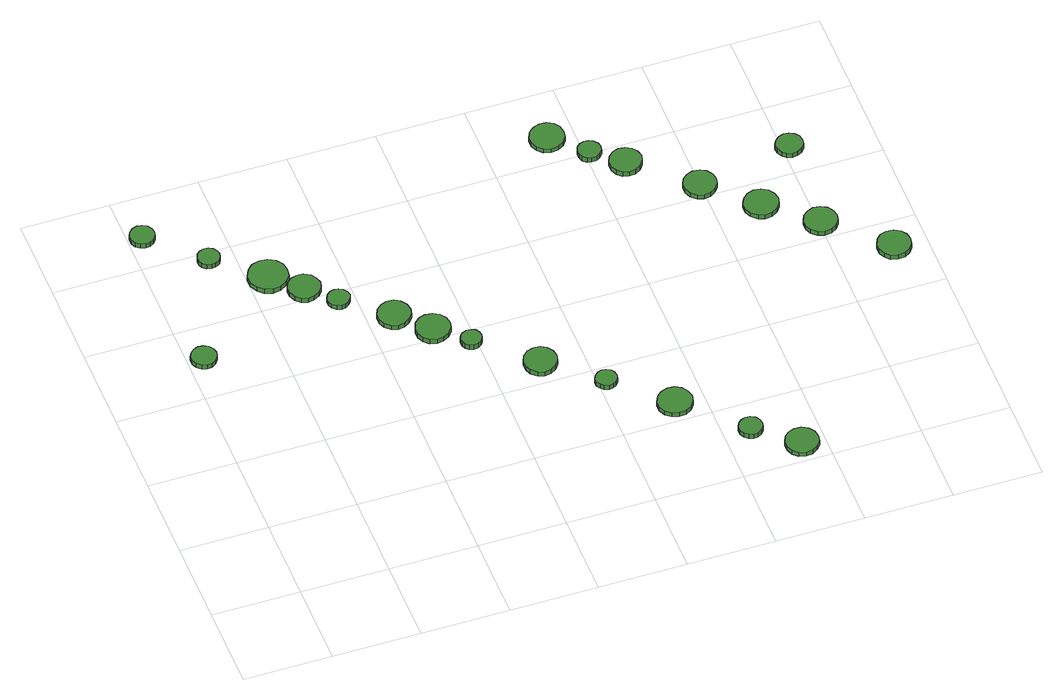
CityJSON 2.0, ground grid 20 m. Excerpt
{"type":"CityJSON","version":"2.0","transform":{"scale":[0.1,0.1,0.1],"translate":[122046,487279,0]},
"CityObjects":{
"tree1":{"type":"SolitaryVegetationObject","attributes":{"function":"something"},"geometry":[{"type":"MultiSurface","lod":"1","boundaries":[[[0,1,2,3,4,5,6,7,8,9,10,11,12,13,14]],[[15,16,17,18,19,20,21,22,23,24,25,26,27,28,29]],[[0,29,28,1]],[[1,28,27,2]],[[2,27,26,3]],[[3,26,25,4]],[[4,25,24,5]],[[5,24,23,6]],[[6,23,22,7]],[[7,22,21,8]],[[8,21,20,9]],[[9,20,19,10]],[[10,19,18,11]],[[11,18,17,12]],[[12,17,16,13]],[[13,16,15,14]],[[14,15,29,0]]]}]},
"tree2":{"type":"SolitaryVegetationObject","attributes":{"function":"something"},"geometry":[{"type":"MultiSurface","lod":"1","boundaries":[[[30,31,32,33,34,35,36,37,38,39,40,41,42,43,44]],[[45,46,47,48,49,50,51,52,53,54,55,56,57,58,59]],[[30,59,58,31]],[[31,58,57,32]],[[32,57,56,33]],[[33,56,55,34]],[[34,55,54,35]],[[35,54,53,36]],[[36,53,52,37]],[[37,52,51,38]],[[38,51,50,39]],[[39,50,49,40]],[[40,49,48,41]],[[41,48,47,42]],[[42,47,46,43]],[[43,46,45,44]],[[44,45,59,30]]]}]},
"tree3":{"type":"SolitaryVegetationObject","attributes":{"function":"something"},"geometry":[{"type":"MultiSurface","lod":"1","boundaries":[[[60,61,62,63,64,65,66,67,68,69,70,71,72,73,74]],[[75,76,77,78,79,80,81,82,83,84,85,86,87,88,89]],[[60,89,88,61]],[[61,88,87,62]],[[62,87,86,63]],[[63,86,85,64]],[[64,85,84,65]],[[65,84,83,66]],[[66,83,82,67]],[[67,82,81,68]],[[68,81,80,69]],[[69,80,79,70]],[[70,79,78,71]],[[71,78,77,72]],[[72,77,76,73]],[[73,76,75,74]],[[74,75,89,60]]]}]},
"tree4":{"type":"SolitaryVegetationObject","attributes":{"function":"something"},"geometry":[{"type":"MultiSurface","lod":"1","boundaries":[[[90,91,92,93,94,95,96,97,98,99,100,101,102,103,104]],[[105,106,107,108,109,110,111,112,113,114,115,116,117,118,119]],[[90,119,118,91]],[[91,118,117,92]],[[92,117,116,93]],[[93,116,115,94]],[[94,115,114,95]],[[95,114,113,96]],[[96,113,112,97]],[[97,112,111,98]],[[98,111,110,99]],[[99,110,109,100]],[[100,109,108,101]],[[101,108,107,102]],[[102,107,106,103]],[[103,106,105,104]],[[104,105,119,90]]]}]},
"tree5":{"type":"SolitaryVegetationObject","attributes":{"function":"something"},"geometry":[{"type":"MultiSurface","lod":"1","boundaries":[[[120,121,122,123,124,125,126,127,128,129,130,131,132,133,134]],[[135,136,137,138,139,140,141,142,143,144,145,146,147,148,149]],[[120,149,148,121]],[[121,148,147,122]],[[122,147,146,123]],[[123,146,145,124]],[[124,145,144,125]],[[125,144,143,126]],[[126,143,142,127]],[[127,142,141,128]],[[128,141,140,129]],[[129,140,139,130]],[[130,139,138,131]],[[131,138,137,132]],[[132,137,136,133]],[[133,136,135,134]],[[134,135,149,120]]]}]},
"tree6":{"type":"SolitaryVegetationObject","attributes":{"function":"something"},"geometry":[{"type":"MultiSurface","lod":"1","boundaries":[[[150,151,152,153,154,155,156,157,158,159,160,161,162,163,164]],[[165,166,167,168,169,170,171,172,173,174,175,176,177,178,179]],[[150,179,178,151]],[[151,178,177,152]],[[152,177,176,153]],[[153,176,175,154]],[[154,175,174,155]],[[155,174,173,156]],[[156,173,172,157]],[[157,172,171,158]],[[158,171,170,159]],[[159,170,169,160]],[[160,169,168,161]],[[161,168,167,162]],[[162,167,166,163]],[[163,166,165,164]],[[164,165,179,150]]]}]},
"tree7":{"type":"SolitaryVegetationObject","attributes":{"function":"something"},"geometry":[{"type":"MultiSurface","lod":"1","boundaries":[[[180,181,182,183,184,185,186,187,188,189,190,191,192,193,194]],[[195,196,197,198,199,200,201,202,203,204,205,206,207,208,209]],[[180,209,208,181]],[[181,208,207,182]],[[182,207,206,183]],[[183,206,205,184]],[[184,205,204,185]],[[185,204,203,186]],[[186,203,202,187]],[[187,202,201,188]],[[188,201,200,189]],[[189,200,199,190]],[[190,199,198,191]],[[191,198,197,192]],[[192,197,196,193]],[[193,196,195,194]],[[194,195,209,180]]]}]},
"tree8":{"type":"SolitaryVegetationObject","attributes":{"function":"something"},"geometry":[{"type":"MultiSurface","lod":"1","boundaries":[[[210,211,212,213,214,215,216,217,218,219,220,221,222,223,224]],[[225,226,227,228,229,230,231,232,233,234,235,236,237,238,239]],[[210,239,238,211]],[[211,238,237,212]],[[212,237,236,213]],[[213,236,235,214]],[[214,235,234,215]],[[215,234,233,216]],[[216,233,232,217]],[[217,232,231,218]],[[218,231,230,219]],[[219,230,229,220]],[[220,229,228,221]],[[221,228,227,222]],[[222,227,226,223]],[[223,226,225,224]],[[224,225,239,210]]]}]},
"tree9":{"type":"SolitaryVegetationObject","attributes":{"function":"something"},"geometry":[{"type":"MultiSurface","lod":"1","boundaries":[[[240,241,242,243,244,245,246,247,248,249,250,251,252,253,254]],[[255,256,257,258,259,260,261,262,263,264,265,266,267,268,269]],[[240,269,268,241]],[[241,268,267,242]],[[242,267,266,243]],[[243,266,265,244]],[[244,265,264,245]],[[245,264,263,246]],[[246,263,262,247]],[[247,262,261,248]],[[248,261,260,249]],[[249,260,259,250]],[[250,259,258,251]],[[251,258,257,252]],[[252,257,256,253]],[[253,256,255,254]],[[254,255,269,240]]]}]},
"tree10":{"type":"SolitaryVegetationObject","attributes":{"function":"something"},"geometry":[{"type":"MultiSurface","lod":"1","boundaries":[[[270,271,272,273,274,275,276,277,278,279,280,281,282,283,284]],[[285,286,287,288,289,290,291,292,293,294,295,296,297,298,299]],[[270,299,298,271]],[[271,298,297,272]],[[272,297,296,273]],[[273,296,295,274]],[[274,295,294,275]],[[275,294,293,276]],[[276,293,292,277]],[[277,292,291,278]],[[278,291,290,279]],[[279,290,289,280]],[[280,289,288,281]],[[281,288,287,282]],[[282,287,286,283]],[[283,286,285,284]],[[284,285,299,270]]]}]},
"tree11":{"type":"SolitaryVegetationObject","attributes":{"function":"something"},"geometry":[{"type":"MultiSurface","lod":"1","boundaries":[[[300,301,302,303,304,305,306,307,308,309,310,311,312,313,314]],[[315,316,317,318,319,320,321,322,323,324,325,326,327,328,329]],[[300,329,328,301]],[[301,328,327,302]],[[302,327,326,303]],[[303,326,325,304]],[[304,325,324,305]],[[305,324,323,306]],[[306,323,322,307]],[[307,322,321,308]],[[308,321,320,309]],[[309,320,319,310]],[[310,319,318,311]],[[311,318,317,312]],[[312,317,316,313]],[[313,316,315,314]],[[314,315,329,300]]]}]},
"tree12":{"type":"SolitaryVegetationObject","attributes":{"function":"something"},"geometry":[{"type":"MultiSurface","lod":"1","boundaries":[[[330,331,332,333,334,335,336,337,338,339,340,341,342,343,344]],[[345,346,347,348,349,350,351,352,353,354,355,356,357,358,359]],[[330,359,358,331]],[[331,358,357,332]],[[332,357,356,333]],[[333,356,355,334]],[[334,355,354,335]],[[335,354,353,336]],[[336,353,352,337]],[[337,352,351,338]],[[338,351,350,339]],[[339,350,349,340]],[[340,349,348,341]],[[341,348,347,342]],[[342,347,346,343]],[[343,346,345,344]],[[344,345,359,330]]]}]},
"tree13":{"type":"SolitaryVegetationObject","attributes":{"function":"something"},"geometry":[{"type":"MultiSurface","lod":"1","boundaries":[[[360,361,362,363,364,365,366,367,368,369,370,371,372,373,374]],[[375,376,377,378,379,380,381,382,383,384,385,386,387,388,389]],[[360,389,388,361]],[[361,388,387,362]],[[362,387,386,363]],[[363,386,385,364]],[[364,385,384,365]],[[365,384,383,366]],[[366,383,382,367]],[[367,382,381,368]],[[368,381,380,369]],[[369,380,379,370]],[[370,379,378,371]],[[371,378,377,372]],[[372,377,376,373]],[[373,376,375,374]],[[374,375,389,360]]]}]},
"tree14":{"type":"SolitaryVegetationObject","attributes":{"function":"something"},"geometry":[{"type":"MultiSurface","lod":"1","boundaries":[[[390,391,392,393,394,395,396,397,398,399,400,401,402,403,404]],[[405,406,407,408,409,410,411,412,413,414,415,416,417,418,419]],[[390,419,418,391]],[[391,418,417,392]],[[392,417,416,393]],[[393,416,415,394]],[[394,415,414,395]],[[395,414,413,396]],[[396,413,412,397]],[[397,412,411,398]],[[398,411,410,399]],[[399,410,409,400]],[[400,409,408,401]],[[401,408,407,402]],[[402,407,406,403]],[[403,406,405,404]],[[404,405,419,390]]]}]},
"tree15":{"type":"SolitaryVegetationObject","attributes":{"function":"something"},"geometry":[{"type":"MultiSurface","lod":"1","boundaries":[[[420,421,422,423,424,425,426,427,428,429,430,431,432,433,434]],[[435,436,437,438,439,440,441,442,443,444,445,446,447,448,449]],[[420,449,448,421]],[[421,448,447,422]],[[422,447,446,423]],[[423,446,445,424]],[[424,445,444,425]],[[425,444,443,426]],[[426,443,442,427]],[[427,442,441,428]],[[428,441,440,429]],[[429,440,439,430]],[[430,439,438,431]],[[431,438,437,432]],[[432,437,436,433]],[[433,436,435,434]],[[434,435,449,420]]]}]},
"tree16":{"type":"SolitaryVegetationObject","attributes":{"function":"something"},"geometry":[{"type":"MultiSurface","lod":"1","boundaries":[[[450,451,452,453,454,455,456,457,458,459,460,461,462,463,464]],[[465,466,467,468,469,470,471,472,473,474,475,476,477,478,479]],[[450,479,478,451]],[[451,478,477,452]],[[452,477,476,453]],[[453,476,475,454]],[[454,475,474,455]],[[455,474,473,456]],[[456,473,472,457]],[[457,472,471,458]],[[458,471,470,459]],[[459,470,469,460]],[[460,469,468,461]],[[461,468,467,462]],[[462,467,466,463]],[[463,466,465,464]],[[464,465,479,450]]]}]},
"tree17":{"type":"SolitaryVegetationObject","attributes":{"function":"something"},"geometry":[{"type":"MultiSurface","lod":"1","boundaries":[[[480,481,482,483,484,485,486,487,488,489,490,491,492,493,494]],[[495,496,497,498,499,500,501,502,503,504,505,506,507,508,509]],[[480,509,508,481]],[[481,508,507,482]],[[482,507,506,483]],[[483,506,505,484]],[[484,505,504,485]],[[485,504,503,486]],[[486,503,502,487]],[[487,502,501,488]],[[488,501,500,489]],[[489,500,499,490]],[[490,499,498,491]],[[491,498,497,492]],[[492,497,496,493]],[[493,496,495,494]],[[494,495,509,480]]]}]},
"tree18":{"type":"SolitaryVegetationObject","attributes":{"function":"something"},"geometry":[{"type":"MultiSurface","lod":"1","boundaries":[[[510,511,512,513,514,515,516,517,518,519,520,521,522,523,524]],[[525,526,527,528,529,530,531,532,533,534,535,536,537,538,539]],[[510,539,538,511]],[[511,538,537,512]],[[512,537,536,513]],[[513,536,535,514]],[[514,535,534,515]],[[515,534,533,516]],[[516,533,532,517]],[[517,532,531,518]],[[518,531,530,519]],[[519,530,529,520]],[[520,529,528,521]],[[521,528,527,522]],[[522,527,526,523]],[[523,526,525,524]],[[524,525,539,510]]]}]},
"tree19":{"type":"SolitaryVegetationObject","attributes":{"function":"something"},"geometry":[{"type":"MultiSurface","lod":"1","boundaries":[[[540,541,542,543,544,545,546,547,548,549,550,551,552,553,554]],[[555,556,557,558,559,560,561,562,563,564,565,566,567,568,569]],[[540,569,568,541]],[[541,568,567,542]],[[542,567,566,543]],[[543,566,565,544]],[[544,565,564,545]],[[545,564,563,546]],[[546,563,562,547]],[[547,562,561,548]],[[548,561,560,549]],[[549,560,559,550]],[[550,559,558,551]],[[551,558,557,552]],[[552,557,556,553]],[[553,556,555,554]],[[554,555,569,540]]]}]},
"tree20":{"type":"SolitaryVegetationObject","attributes":{"function":"something"},"geometry":[{"type":"MultiSurface","lod":"1","boundaries":[[[570,571,572,573,574,575,576,577,578,579,580,581,582,583,584]],[[585,586,587,588,589,590,591,592,593,594,595,596,597,598,599]],[[570,599,598,571]],[[571,598,597,572]],[[572,597,596,573]],[[573,596,595,574]],[[574,595,594,575]],[[575,594,593,576]],[[576,593,592,577]],[[577,592,591,578]],[[578,591,590,579]],[[579,590,589,580]],[[580,589,588,581]],[[581,588,587,582]],[[582,587,586,583]],[[583,586,585,584]],[[584,585,599,570]]]}]},
"tree21":{"type":"SolitaryVegetationObject","attributes":{"function":"something"},"geometry":[{"type":"MultiSurface","lod":"1","boundaries":[[[600,601,602,603,604,605,606,607,608,609,610,611,612,613,614]],[[615,616,617,618,619,620,621,622,623,624,625,626,627,628,629]],[[600,629,628,601]],[[601,628,627,602]],[[602,627,626,603]],[[603,626,625,604]],[[604,625,624,605]],[[605,624,623,606]],[[606,623,622,607]],[[607,622,621,608]],[[608,621,620,609]],[[609,620,619,610]],[[610,619,618,611]],[[611,618,617,612]],[[612,617,616,613]],[[613,616,615,614]],[[614,615,629,600]]]}]},
"tree22":{"type":"SolitaryVegetationObject","attributes":{"function":"something"},"geometry":[{"type":"MultiSurface","lod":"1","boundaries":[[[630,631,632,633,634,635,636,637,638,639,640,641,642,643,644]],[[645,646,647,648,649,650,651,652,653,654,655,656,657,658,659]],[[630,659,658,631]],[[631,658,657,632]],[[632,657,656,633]],[[633,656,655,634]],[[634,655,654,635]],[[635,654,653,636]],[[636,653,652,637]],[[637,652,651,638]],[[638,651,650,639]],[[639,650,649,640]],[[640,649,648,641]],[[641,648,647,642]],[[642,647,646,643]],[[643,646,645,644]],[[644,645,659,630]]]}]}
},
"vertices":[
[64,705,17],[61,716,17],[54,726,17],[44,732,17],[32,733,17],[21,729,17],[12,721,17],[7,711,17],[7,699,17],[12,688,17],[21,680,17],[32,676,17],[44,677,17],[54,683,17],[61,693,17],[61,693,5],[54,683,5],[44,677,5],[32,676,5],[21,680,5],[12,688,5],[7,699,5],[7,711,5],[12,721,5],[21,729,5],[32,733,5],[44,732,5],[54,726,5],[61,716,5],[64,705,5],
[59,1082,16],[57,1093,16],[50,1103,16],[40,1108,16],[29,1110,16],[18,1106,16],[9,1098,16],[4,1088,16],[4,1076,16],[9,1065,16],[18,1058,16],[29,1054,16],[40,1055,16],[50,1061,16],[57,1071,16],[57,1071,4],[50,1061,4],[40,1055,4],[29,1054,4],[18,1058,4],[9,1065,4],[4,1076,4],[4,1088,4],[9,1098,4],[18,1106,4],[29,1110,4],[40,1108,4],[50,1103,4],[57,1093,4],[59,1082,4],
[168,977,14],[166,986,14],[160,995,14],[151,1000,14],[141,1001,14],[131,998,14],[123,991,14],[119,982,14],[119,971,14],[123,962,14],[131,955,14],[141,952,14],[151,953,14],[160,958,14],[166,967,14],[166,967,2],[160,958,2],[151,953,2],[141,952,2],[131,955,2],[123,962,2],[119,971,2],[119,982,2],[123,991,2],[131,998,2],[141,1001,2],[151,1000,2],[160,995,2],[166,986,2],[168,977,2],
[287,882,17],[284,900,17],[273,915,17],[257,924,17],[239,926,17],[221,921,17],[208,908,17],[200,892,17],[200,873,17],[208,856,17],[221,844,17],[239,838,17],[257,840,17],[273,850,17],[284,864,17],[284,864,4],[273,850,4],[257,840,4],[239,838,4],[221,844,4],[208,856,4],[200,873,4],[200,892,4],[208,908,4],[221,921,4],[239,926,4],[257,924,4],[273,915,4],[284,900,4],[287,882,4],
[341,825,15],[337,840,15],[329,852,15],[315,860,15],[300,861,15],[286,857,15],[275,847,15],[269,833,15],[269,818,15],[275,804,15],[286,794,15],[300,789,15],[315,791,15],[329,798,15],[337,810,15],[337,810,3],[329,798,3],[315,791,3],[300,789,3],[286,794,3],[275,804,3],[269,818,3],[269,833,3],[275,847,3],[286,857,3],[300,861,3],[315,860,3],[329,852,3],[337,840,3],[341,825,3],
[388,770,15],[385,781,15],[379,789,15],[370,794,15],[360,795,15],[350,792,15],[342,785,15],[338,776,15],[338,765,15],[342,756,15],[350,749,15],[360,745,15],[370,746,15],[379,752,15],[385,760,15],[385,760,3],[379,752,3],[370,746,3],[360,745,3],[350,749,3],[342,756,3],[338,765,3],[338,776,3],[342,785,3],[350,792,3],[360,795,3],[370,794,3],[379,789,3],[385,781,3],[388,770,3],
[494,686,17],[491,701,17],[482,714,17],[469,722,17],[453,723,17],[439,718,17],[427,708,17],[421,694,17],[421,679,17],[427,664,17],[439,654,17],[453,649,17],[469,651,17],[482,659,17],[491,671,17],[491,671,4],[482,659,4],[469,651,4],[453,649,4],[439,654,4],[427,664,4],[421,679,4],[421,694,4],[427,708,4],[439,718,4],[453,723,4],[469,722,4],[482,714,4],[491,701,4],[494,686,4],
[560,621,16],[557,637,16],[547,650,16],[533,658,16],[517,660,16],[502,655,16],[490,644,16],[484,629,16],[484,613,16],[490,599,16],[502,588,16],[517,583,16],[533,585,16],[547,593,16],[557,606,16],[557,606,3],[547,593,3],[533,585,3],[517,583,3],[502,588,3],[490,599,3],[484,613,3],[484,629,3],[490,644,3],[502,655,3],[517,660,3],[533,658,3],[547,650,3],[557,637,3],[560,621,3],
[611,565,15],[609,575,15],[604,583,15],[595,587,15],[585,588,15],[576,585,15],[569,579,15],[565,570,15],[565,560,15],[569,551,15],[576,545,15],[585,542,15],[595,543,15],[604,548,15],[609,556,15],[609,556,2],[604,548,2],[595,543,2],[585,542,2],[576,545,2],[569,551,2],[565,560,2],[565,570,2],[569,579,2],[576,585,2],[585,588,2],[595,587,2],[604,583,2],[609,575,2],[611,565,2],
[741,455,15],[738,470,15],[729,483,15],[716,491,15],[700,492,15],[686,488,15],[674,477,15],[668,463,15],[668,448,15],[674,434,15],[686,423,15],[700,418,15],[716,420,15],[729,428,15],[738,440,15],[738,440,2],[729,428,2],[716,420,2],[700,418,2],[686,423,2],[674,434,2],[668,448,2],[668,463,2],[674,477,2],[686,488,2],[700,492,2],[716,491,2],[729,483,2],[738,470,2],[741,455,2],
[842,359,14],[840,369,14],[834,377,14],[825,382,14],[816,383,14],[806,380,14],[799,373,14],[794,364,14],[794,354,14],[799,345,14],[806,338,14],[816,335,14],[825,336,14],[834,341,14],[840,349,14],[840,349,2],[834,341,2],[825,336,2],[816,335,2],[806,338,2],[799,345,2],[794,354,2],[794,364,2],[799,373,2],[806,380,2],[816,383,2],[825,382,2],[834,377,2],[840,369,2],[842,359,2],
[972,248,14],[968,264,14],[959,277,14],[945,285,14],[929,286,14],[914,281,14],[902,271,14],[895,256,14],[895,240,14],[902,225,14],[914,215,14],[929,210,14],[945,211,14],[959,219,14],[968,232,14],[968,232,2],[959,219,2],[945,211,2],[929,210,2],[914,215,2],[902,225,2],[895,240,2],[895,256,2],[902,271,2],[914,281,2],[929,286,2],[945,285,2],[959,277,2],[968,264,2],[972,248,2],
[1085,123,15],[1083,133,15],[1077,142,15],[1067,148,15],[1056,149,15],[1046,145,15],[1037,138,15],[1033,128,15],[1033,117,15],[1037,107,15],[1046,100,15],[1056,96,15],[1067,97,15],[1077,103,15],[1083,112,15],[1083,112,2],[1077,103,2],[1067,97,2],[1056,96,2],[1046,100,2],[1037,107,2],[1033,117,2],[1033,128,2],[1037,138,2],[1046,145,2],[1056,149,2],[1067,148,2],[1077,142,2],[1083,133,2],[1085,123,2],
[1184,46,15],[1181,61,15],[1172,74,15],[1158,82,15],[1143,83,15],[1128,78,15],[1117,68,15],[1111,54,15],[1111,39,15],[1117,24,15],[1128,14,15],[1143,9,15],[1158,11,15],[1172,19,15],[1181,31,15],[1181,31,3],[1172,19,3],[1158,11,3],[1143,9,3],[1128,14,3],[1117,24,3],[1111,39,3],[1111,54,3],[1117,68,3],[1128,78,3],[1143,83,3],[1158,82,3],[1172,74,3],[1181,61,3],[1184,46,3],
[976,1067,14],[973,1083,14],[964,1096,14],[950,1104,14],[934,1105,14],[919,1100,14],[907,1090,14],[900,1075,14],[900,1059,14],[907,1044,14],[919,1033,14],[934,1028,14],[950,1030,14],[964,1038,14],[973,1051,14],[973,1051,2],[964,1038,2],[950,1030,2],[934,1028,2],[919,1033,2],[907,1044,2],[900,1059,2],[900,1075,2],[907,1090,2],[919,1100,2],[934,1105,2],[950,1104,2],[964,1096,2],[973,1083,2],[976,1067,2],
[1035,1000,14],[1033,1010,14],[1026,1019,14],[1017,1024,14],[1006,1025,14],[996,1022,14],[988,1015,14],[984,1005,14],[984,994,14],[988,984,14],[996,977,14],[1006,974,14],[1017,975,14],[1026,980,14],[1033,989,14],[1033,989,1],[1026,980,1],[1017,975,1],[1006,974,1],[996,977,1],[988,984,1],[984,994,1],[984,1005,1],[988,1015,1],[996,1022,1],[1006,1025,1],[1017,1024,1],[1026,1019,1],[1033,1010,1],[1035,1000,1],
[1108,945,14],[1104,960,14],[1095,972,14],[1082,979,14],[1067,981,14],[1053,976,14],[1042,966,14],[1036,952,14],[1036,937,14],[1042,923,14],[1053,913,14],[1067,909,14],[1082,910,14],[1095,918,14],[1104,930,14],[1104,930,1],[1095,918,1],[1082,910,1],[1067,909,1],[1053,913,1],[1042,923,1],[1036,937,1],[1036,952,1],[1042,966,1],[1053,976,1],[1067,981,1],[1082,979,1],[1095,972,1],[1104,960,1],[1108,945,1],
[1234,828,15],[1231,843,15],[1222,856,15],[1209,863,15],[1193,865,15],[1179,860,15],[1167,850,15],[1161,836,15],[1161,820,15],[1167,806,15],[1179,796,15],[1193,791,15],[1209,793,15],[1222,801,15],[1231,813,15],[1231,813,3],[1222,801,3],[1209,793,3],[1193,791,3],[1179,796,3],[1167,806,3],[1161,820,3],[1161,836,3],[1167,850,3],[1179,860,3],[1193,865,3],[1209,863,3],[1222,856,3],[1231,843,3],[1234,828,3],
[1339,731,15],[1335,746,15],[1326,759,15],[1312,767,15],[1296,769,15],[1281,764,15],[1269,753,15],[1262,739,15],[1262,723,15],[1269,708,15],[1281,697,15],[1296,692,15],[1312,694,15],[1326,702,15],[1335,715,15],[1335,715,3],[1326,702,3],[1312,694,3],[1296,692,3],[1281,697,3],[1269,708,3],[1262,723,3],[1262,739,3],[1269,753,3],[1281,764,3],[1296,769,3],[1312,767,3],[1326,759,3],[1335,746,3],[1339,731,3],
[1439,641,15],[1436,656,15],[1427,669,15],[1414,676,15],[1398,678,15],[1384,673,15],[1372,663,15],[1366,649,15],[1366,633,15],[1372,619,15],[1384,609,15],[1398,604,15],[1414,606,15],[1427,613,15],[1436,626,15],[1436,626,3],[1427,613,3],[1414,606,3],[1398,604,3],[1384,609,3],[1372,619,3],[1366,633,3],[1366,649,3],[1372,663,3],[1384,673,3],[1398,678,3],[1414,676,3],[1427,669,3],[1436,656,3],[1439,641,3],
[1444,871,16],[1442,884,16],[1434,894,16],[1423,900,16],[1411,901,16],[1399,897,16],[1390,889,16],[1384,878,16],[1384,865,16],[1390,853,16],[1399,845,16],[1411,841,16],[1423,843,16],[1434,849,16],[1442,859,16],[1442,859,3],[1434,849,3],[1423,843,3],[1411,841,3],[1399,845,3],[1390,853,3],[1384,865,3],[1384,878,3],[1390,889,3],[1399,897,3],[1411,901,3],[1423,900,3],[1434,894,3],[1442,884,3],[1444,871,3],
[1563,526,13],[1560,541,13],[1551,553,13],[1538,561,13],[1522,562,13],[1507,558,13],[1496,547,13],[1490,533,13],[1490,518,13],[1496,504,13],[1507,493,13],[1522,489,13],[1538,490,13],[1551,498,13],[1560,510,13],[1560,510,0],[1551,498,0],[1538,490,0],[1522,489,0],[1507,493,0],[1496,504,0],[1490,518,0],[1490,533,0],[1496,547,0],[1507,558,0],[1522,562,0],[1538,561,0],[1551,553,0],[1560,541,0],[1563,526,0]
]}
